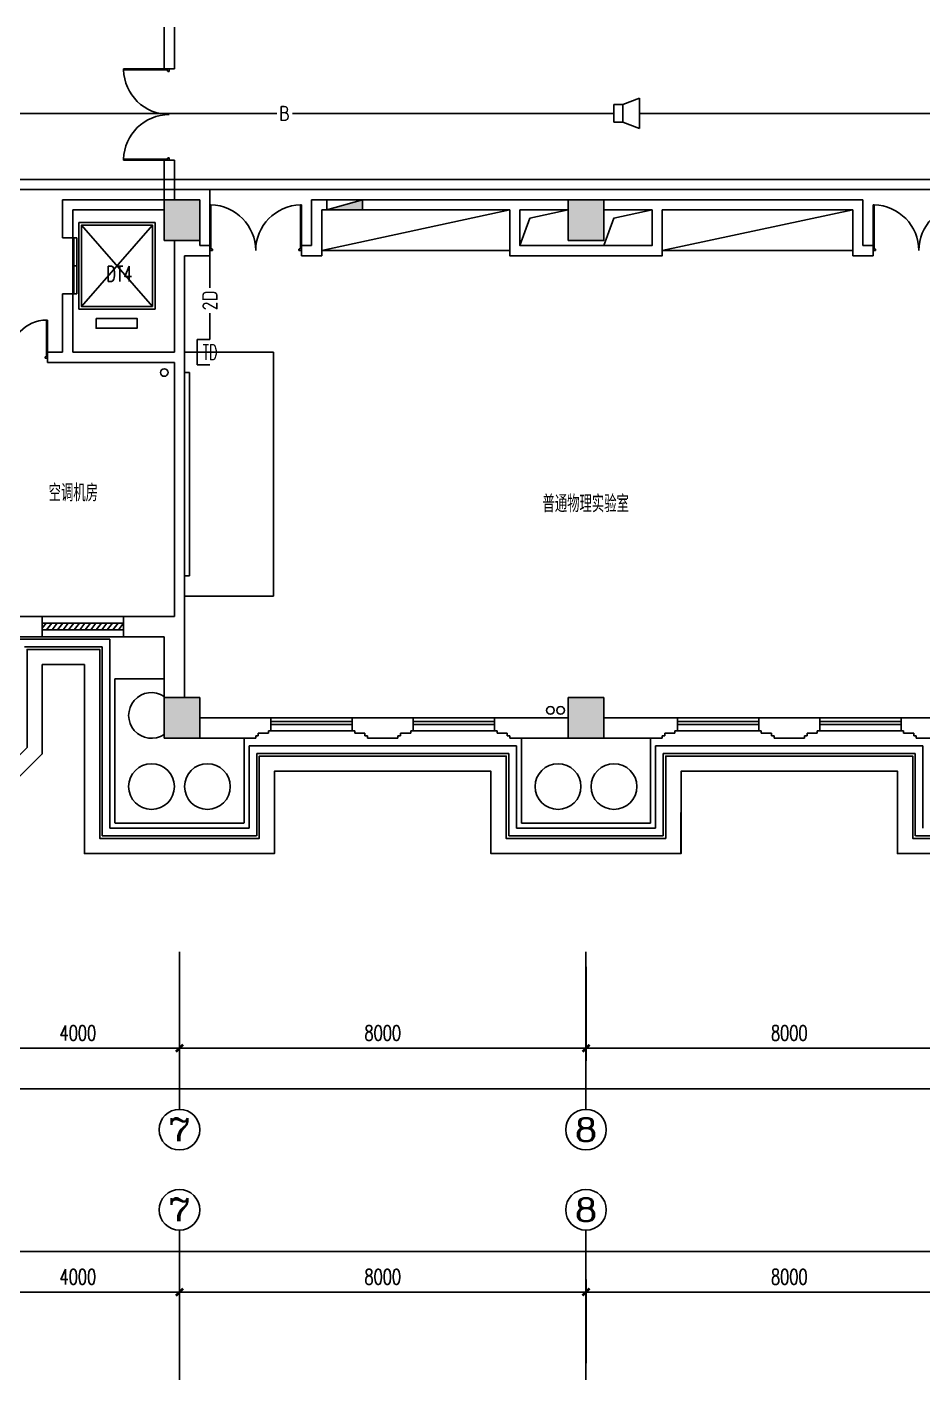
# Model space of a CAD drawing. Extents: x 190999 to 834799, y -200814 to 215286.
# Drawn here: x 217812 to 235442, y 110537 to 137167 of the extents above; entities that cross this region are included whole.
import ezdxf
from ezdxf.enums import TextEntityAlignment as Align

# ---------------------------------------------------------------- set-up
doc = ezdxf.new("R2010")
doc.units = 0
doc.header["$LTSCALE"] = 1000
doc.header["$MEASUREMENT"] = 0
for name, color, linetype in [('00-EQUIP', 3, 'Continuous'), ('00-SIG_TEXT', 7, 'Continuous'), ('00-WIRE-4', 6, 'Continuous'), ('A-墙线', 2, 'Continuous'), ('A-外包装修', 250, 'Continuous'), ('A-外窗', 145, 'Continuous'), ('A-家具', 250, 'Continuous'), ('A-门', 167, 'Continuous'), ('AXIS', 3, 'Continuous'), ('AXIS_TEXT', 7, 'Continuous'), ('COLUMN', 2, 'Continuous'), ('EQUIP_消火栓', 6, 'Continuous'), ('PUB_HATCH', 250, 'Continuous'), ('STAIR', 5, 'Continuous'), ('WALL', 4, 'Continuous'), ('WINDOW', 7, 'Continuous'), ('屋面排水', 7, 'Continuous'), ('房间名称', 7, 'Continuous'), ('桥架', 1, 'Continuous'), ('洞口线', 177, 'Continuous'), ('雨水管', 3, 'Continuous')]:
    doc.layers.add(name, color=color, linetype=linetype)
doc.styles.add('-GBCBIGGBENOR', font='GBENOR.shx', dxfattribs={"bigfont": 'GBCBIG.shx'})
doc.styles.add('_COMPLEX', font='COMPLEX.shx', dxfattribs={"width": 0.5})
doc.styles.add('_TCH_AXIS', font='COMPLEX', dxfattribs={"bigfont": 'GBCBIG'})
doc.styles.add('_TCH_DIM', font='SIMPLEX', dxfattribs={"bigfont": 'GBCBIG'})
doc.styles.add('COMPLEX', font='COMPLEX')
doc.styles.add('DIM_FONT', font='SIMPLEX', dxfattribs={"width": 0.7, "bigfont": 'GBCBIG'})
doc.styles.get("Standard").update_dxf_attribs({"font": 'simhei.ttf'})
doc.dimstyles.new('DIMN', dxfattribs={"dimtxt": 300, "dimasz": 100, "dimexe": 250, "dimexo": 300, "dimgap": 150, "dimtad": 1, "dimdec": 0, "dimzin": 0, "dimdsep": 46, "dimtxsty": 'DIM_FONT', "dimblk": 'ARCHTICK', "dimcen": 0.09, "dimclrt": 7, "dimazin": 2, "dimtfac": 1, "dimtdec": 0, "dimtix": 1, "dimtmove": 2, "dimatfit": 3, "dimfxl": 0, "dimtolj": 1, "dimtzin": 0, "dimarcsym": 0})

# ---------------------------------------------------------------- blocks, each defined once
blk = doc.blocks.new('m1800')
at = {"layer": 'A-墙线'}
for p, q in [((-900, -100), (-900, 100)), ((900, -100), (900, 100))]:
    blk.add_line(p, q, dxfattribs=at)
at = {"layer": 'A-门'}
for p, q in [((-900, 900), (-900, 0)), ((-900, 900), (-880, 900)), ((-880, 900), (-880, 50)), ((880, 900), (880, 50)), ((900, 900), (880, 900)), ((900, 900), (900, 0)), ((-900, 50), (-870, 50)), ((-900, 0), (-850, 0)), ((-870, 50), (-870, 30)), ((-870, 30), (-850, 30)), ((-850, 30), (-850, 0)), ((850, 30), (850, 0)), ((870, 30), (850, 30)), ((900, 0), (850, 0)), ((870, 50), (870, 30)), ((900, 50), (870, 50))]:
    blk.add_line(p, q, dxfattribs=at)
for centre, start, end in [((-900, 0), 0, 88.7267), ((900, 0), 91.2733, 180)]:
    blk.add_arc(centre, 900, start, end, dxfattribs=at)
blk = doc.blocks.new('$TwtSys$00000434')
for p, q in [((-0.5, 0.5), (-0.5, -0.5)), ((-0.5, -0.5), (0.5, 0.5)), ((0.5, 0.5), (-0.5, 0.5)), ((0.5, -0.5), (0.5, 0.5)), ((-0.5, -0.5), (0.5, -0.5))]:
    blk.add_line(p, q)
blk.add_solid([(0.5, -0.5), (0.5, 0.5), (-0.5, -0.5)])
blk = doc.blocks.new('$WINLIB2D$00000039')
at = {"color": 0}
for p, q in [((0.5, 0.5), (-0.5, 0.5)), ((-0.5, 0.167), (0.5, 0.167)), ((-0.384, -0.167), (-0.448, 0.167)), ((-0.316, -0.167), (-0.38, 0.167)), ((-0.248, -0.167), (-0.312, 0.167)), ((-0.18, -0.167), (-0.244, 0.167)), ((-0.112, -0.167), (-0.176, 0.167)), ((-0.044, -0.167), (-0.108, 0.167)), ((0.024, -0.167), (-0.04, 0.167)), ((0.092, -0.167), (0.028, 0.167)), ((0.16, -0.167), (0.096, 0.167)), ((0.228, -0.167), (0.164, 0.167)), ((0.296, -0.167), (0.232, 0.167)), ((0.364, -0.167), (0.3, 0.167)), ((0.432, -0.167), (0.368, 0.167)), ((0.5, -0.167), (0.436, 0.167)), ((-0.452, -0.167), (-0.5, 0.084)), ((-0.5, -0.167), (0.5, -0.167)), ((0.5, -0.5), (-0.5, -0.5))]:
    blk.add_line(p, q, dxfattribs=at)
blk = doc.blocks.new('_ArchTick')
at = {"const_width": 0.5}
blk.add_lwpolyline([(-0.7, -0.7), (0.7, 0.7)], dxfattribs=at)
blk = doc.blocks.new('*D151')
at = {"layer": 'AXIS', "color": 0, "lineweight": -2}
for p, q in [((216812, 110867), (216812, 112517)), ((220812, 110867), (220812, 112517)), ((216812, 112267), (220812, 112267))]:
    blk.add_line(p, q, dxfattribs=at)
at = {"layer": 'Defpoints', "color": 0}
for p in [(220812, 112267), (216812, 110567), (220812, 110567)]:
    blk.add_point(p, dxfattribs=at)
at = {"layer": 'AXIS', "color": 0, "lineweight": -2, "xscale": 100, "yscale": 100, "zscale": 100, "rotation": 180}
blk.add_blockref('_ArchTick', (216812, 112267), dxfattribs=at)
at = {"layer": 'AXIS', "color": 0, "lineweight": -2, "xscale": 100, "yscale": 100, "zscale": 100}
blk.add_blockref('_ArchTick', (220812, 112267), dxfattribs=at)
at = {"layer": 'AXIS', "color": 7, "insert": (218812, 112567), "char_height": 300, "attachment_point": 5, "style": 'DIM_FONT'}
blk.add_mtext('\\A1;4000', dxfattribs=at)
blk = doc.blocks.new('*D152')
at = {"layer": 'AXIS', "color": 0, "lineweight": -2}
for p, q in [((220812, 110867), (220812, 112517)), ((228812, 110867), (228812, 112517)), ((220812, 112267), (228812, 112267))]:
    blk.add_line(p, q, dxfattribs=at)
at = {"layer": 'Defpoints', "color": 0}
for p in [(228812, 112267), (220812, 110567), (228812, 110567)]:
    blk.add_point(p, dxfattribs=at)
at = {"layer": 'AXIS', "color": 0, "lineweight": -2, "xscale": 100, "yscale": 100, "zscale": 100, "rotation": 180}
blk.add_blockref('_ArchTick', (220812, 112267), dxfattribs=at)
at = {"layer": 'AXIS', "color": 0, "lineweight": -2, "xscale": 100, "yscale": 100, "zscale": 100}
blk.add_blockref('_ArchTick', (228812, 112267), dxfattribs=at)
at = {"layer": 'AXIS', "color": 7, "insert": (224812, 112567), "char_height": 300, "attachment_point": 5, "style": 'DIM_FONT'}
blk.add_mtext('\\A1;8000', dxfattribs=at)
blk = doc.blocks.new('*D153')
at = {"layer": 'AXIS', "color": 0, "lineweight": -2}
for p, q in [((228812, 110867), (228812, 112517)), ((236812, 110867), (236812, 112517)), ((228812, 112267), (236812, 112267))]:
    blk.add_line(p, q, dxfattribs=at)
at = {"layer": 'Defpoints', "color": 0}
for p in [(236812, 112267), (228812, 110567), (236812, 110567)]:
    blk.add_point(p, dxfattribs=at)
at = {"layer": 'AXIS', "color": 0, "lineweight": -2, "xscale": 100, "yscale": 100, "zscale": 100, "rotation": 180}
blk.add_blockref('_ArchTick', (228812, 112267), dxfattribs=at)
at = {"layer": 'AXIS', "color": 0, "lineweight": -2, "xscale": 100, "yscale": 100, "zscale": 100}
blk.add_blockref('_ArchTick', (236812, 112267), dxfattribs=at)
at = {"layer": 'AXIS', "color": 7, "insert": (232812, 112567), "char_height": 300, "attachment_point": 5, "style": 'DIM_FONT'}
blk.add_mtext('\\A1;8000', dxfattribs=at)
blk = doc.blocks.new('*D161')
at = {"layer": 'AXIS', "color": 0, "lineweight": -2}
for p, q in [((210512, 110867), (210512, 113317)), ((283812, 110867), (283812, 113317)), ((210512, 113067), (283812, 113067))]:
    blk.add_line(p, q, dxfattribs=at)
at = {"layer": 'Defpoints', "color": 0}
for p in [(283812, 113067), (210512, 110567), (283812, 110567)]:
    blk.add_point(p, dxfattribs=at)
at = {"layer": 'AXIS', "color": 0, "lineweight": -2, "xscale": 100, "yscale": 100, "zscale": 100, "rotation": 180}
blk.add_blockref('_ArchTick', (210512, 113067), dxfattribs=at)
at = {"layer": 'AXIS', "color": 0, "lineweight": -2, "xscale": 100, "yscale": 100, "zscale": 100}
blk.add_blockref('_ArchTick', (283812, 113067), dxfattribs=at)
at = {"layer": 'AXIS', "color": 7, "insert": (247162, 113367), "char_height": 300, "attachment_point": 5, "style": 'DIM_FONT'}
blk.add_mtext('\\A1;73300', dxfattribs=at)
blk = doc.blocks.new('*D187')
at = {"layer": 'AXIS', "color": 0, "lineweight": -2}
for p, q in [((216812, 118667), (216812, 116817)), ((220812, 118667), (220812, 116817)), ((216812, 117067), (220812, 117067))]:
    blk.add_line(p, q, dxfattribs=at)
at = {"layer": 'Defpoints', "color": 0}
for p in [(216812, 118967), (220812, 118967), (220812, 117067)]:
    blk.add_point(p, dxfattribs=at)
at = {"layer": 'AXIS', "color": 0, "lineweight": -2, "xscale": 100, "yscale": 100, "zscale": 100, "rotation": 180}
blk.add_blockref('_ArchTick', (216812, 117067), dxfattribs=at)
at = {"layer": 'AXIS', "color": 0, "lineweight": -2, "xscale": 100, "yscale": 100, "zscale": 100}
blk.add_blockref('_ArchTick', (220812, 117067), dxfattribs=at)
at = {"layer": 'AXIS', "color": 7, "insert": (218812, 117367), "char_height": 300, "attachment_point": 5, "style": 'DIM_FONT'}
blk.add_mtext('\\A1;4000', dxfattribs=at)
blk = doc.blocks.new('*D188')
at = {"layer": 'AXIS', "color": 0, "lineweight": -2}
for p, q in [((220812, 118667), (220812, 116817)), ((228812, 118667), (228812, 116817)), ((220812, 117067), (228812, 117067))]:
    blk.add_line(p, q, dxfattribs=at)
at = {"layer": 'Defpoints', "color": 0}
for p in [(220812, 118967), (228812, 118967), (228812, 117067)]:
    blk.add_point(p, dxfattribs=at)
at = {"layer": 'AXIS', "color": 0, "lineweight": -2, "xscale": 100, "yscale": 100, "zscale": 100, "rotation": 180}
blk.add_blockref('_ArchTick', (220812, 117067), dxfattribs=at)
at = {"layer": 'AXIS', "color": 0, "lineweight": -2, "xscale": 100, "yscale": 100, "zscale": 100}
blk.add_blockref('_ArchTick', (228812, 117067), dxfattribs=at)
at = {"layer": 'AXIS', "color": 7, "insert": (224812, 117367), "char_height": 300, "attachment_point": 5, "style": 'DIM_FONT'}
blk.add_mtext('\\A1;8000', dxfattribs=at)
blk = doc.blocks.new('*D189')
at = {"layer": 'AXIS', "color": 0, "lineweight": -2}
for p, q in [((228812, 118667), (228812, 116817)), ((236812, 118667), (236812, 116817)), ((228812, 117067), (236812, 117067))]:
    blk.add_line(p, q, dxfattribs=at)
at = {"layer": 'Defpoints', "color": 0}
for p in [(228812, 118967), (236812, 118967), (236812, 117067)]:
    blk.add_point(p, dxfattribs=at)
at = {"layer": 'AXIS', "color": 0, "lineweight": -2, "xscale": 100, "yscale": 100, "zscale": 100, "rotation": 180}
blk.add_blockref('_ArchTick', (228812, 117067), dxfattribs=at)
at = {"layer": 'AXIS', "color": 0, "lineweight": -2, "xscale": 100, "yscale": 100, "zscale": 100}
blk.add_blockref('_ArchTick', (236812, 117067), dxfattribs=at)
at = {"layer": 'AXIS', "color": 7, "insert": (232812, 117367), "char_height": 300, "attachment_point": 5, "style": 'DIM_FONT'}
blk.add_mtext('\\A1;8000', dxfattribs=at)
blk = doc.blocks.new('*D197')
at = {"layer": 'AXIS', "color": 0, "lineweight": -2}
for p, q in [((206112, 118667), (206112, 116017)), ((283362, 118667), (283362, 116017)), ((206112, 116267), (283362, 116267))]:
    blk.add_line(p, q, dxfattribs=at)
at = {"layer": 'Defpoints', "color": 0}
for p in [(206112, 118967), (283362, 118967), (283362, 116267)]:
    blk.add_point(p, dxfattribs=at)
at = {"layer": 'AXIS', "color": 0, "lineweight": -2, "xscale": 100, "yscale": 100, "zscale": 100, "rotation": 180}
blk.add_blockref('_ArchTick', (206112, 116267), dxfattribs=at)
at = {"layer": 'AXIS', "color": 0, "lineweight": -2, "xscale": 100, "yscale": 100, "zscale": 100}
blk.add_blockref('_ArchTick', (283362, 116267), dxfattribs=at)
at = {"layer": 'AXIS', "color": 7, "insert": (244737, 116567), "char_height": 300, "attachment_point": 5, "style": 'DIM_FONT'}
blk.add_mtext('\\A1;77250', dxfattribs=at)
blk = doc.blocks.new('_AXISO')
blk.add_circle((0, 0), 0.5)
at = {"layer": 'AXIS_TEXT', "style": 'COMPLEX', "width": 1.041667}
blk.add_attdef('A', text='', height=0.56, dxfattribs=at).set_placement((-0.25, -0.28), (0.25, -0.28), align=Align.FIT)
blk = doc.blocks.new('_LINKPT1')
at = {"color": 0}
blk.add_line((0, 0), (0, 0), dxfattribs=at)
blk = doc.blocks.new('IO37IMB6')
for p, q in [((-0.5, 0.499), (-0.5, 0.999)), ((0.5, 0.999), (0.5, 0.499)), ((0.5, 0.499), (-0.5, 0.499)), ((0, 0.5), (0, 0))]:
    blk.add_line(p, q)
at = {"xscale": 0.002, "yscale": 0.002, "zscale": 0.002}
for p in [(0, 1.384), (-0.5, 0.499), (0, 0), (0.5, 0.499)]:
    blk.add_blockref('_LINKPT1', p, dxfattribs=at)
at = {"style": '_COMPLEX', "width": 0.6, "flags": 8}
blk.add_attdef('$TEXT$', text='', height=0.6, dxfattribs=at).set_placement((0, 1), align=Align.MIDDLE_CENTER)
at = {"flags": 9}
blk.add_attdef('A', (0, 0), '', height=0.00002, dxfattribs=at)
blk = doc.blocks.new('OS28WV87')
for p, q in [((0.35, 0.35), (1, 0.6)), ((1, 0.6), (1, -0.6)), ((0, 0.35), (0, -0.35)), ((0, 0.35), (0.35, 0.35)), ((0.35, 0.35), (0.35, -0.35)), ((0.35, -0.35), (0, -0.35)), ((1, -0.6), (0.35, -0.35))]:
    blk.add_line(p, q)
at = {"xscale": 0.002, "yscale": 0.002, "zscale": 0.002}
for p in [(0, 0), (0.175, 0.35), (1, 0), (0.175, -0.35)]:
    blk.add_blockref('_LINKPT1', p, dxfattribs=at)
at = {"flags": 9}
blk.add_attdef('A', (0, 0), '', height=0.00002, dxfattribs=at)

msp = doc.modelspace()

# ---------------------------------------------------------------- hatches: boundary and pattern name
at = {"layer": 'PUB_HATCH'}
for points in [[(221211.6, 133767.4), (220511.6, 133767.4), (220511.6, 132967.4), (221211.6, 132967.4)], [(229161.6, 133767.4), (228461.6, 133767.4), (228461.6, 132967.4), (229161.6, 132967.4)], [(221211.6, 123967.4), (220511.6, 123967.4), (220511.6, 123167.4), (221211.6, 123167.4)], [(229161.6, 123967.4), (228461.6, 123967.4), (228461.6, 123167.4), (229161.6, 123167.4)]]:
    msp.add_hatch(color=256, dxfattribs=at).paths.add_polyline_path(points)

# ---------------------------------------------------------------- linework, layer by layer
at = {"layer": '00-WIRE-4'}
for p, q in [((222727.8, 135467.4), (216211.6, 135467.4)), ((229361.6, 135467.4), (223032.8, 135467.4)), ((236037.1, 135467.4), (229861.6, 135467.4)), ((221411.1, 132037.5), (221411.1, 133967.4)), ((221411.1, 131017.4), (221411.1, 131536.9))]:
    msp.add_line(p, q, dxfattribs=at)
at = {"layer": 'A-墙线'}
for p, q in [((220511.6, 136345.5), (220511.6, 137167.4)), ((220711.6, 136345.5), (220711.6, 137167.4)), ((220511.6, 133767.4), (220511.6, 134545.5)), ((220711.6, 133767.4), (220711.6, 134545.5)), ((218511.6, 133017.4), (218511.6, 133767.4)), ((218511.6, 133767.4), (220511.6, 133767.4)), ((228461.6, 133767.4), (223411.6, 133767.4)), ((223411.6, 132867.4), (223411.6, 133767.4)), ((229161.6, 133767.4), (234261.6, 133767.4)), ((234261.6, 132867.4), (234261.6, 133767.4)), ((218711.6, 133567.4), (220511.6, 133567.4)), ((218711.6, 133017.4), (218711.6, 133567.4)), ((227311.6, 133567.4), (223611.6, 133567.4)), ((223611.6, 132667.4), (223611.6, 133567.4)), ((228461.6, 133567.4), (227511.6, 133567.4)), ((229161.6, 133567.4), (230111.6, 133567.4)), ((230311.6, 133567.4), (234061.6, 133567.4)), ((234061.6, 132667.4), (234061.6, 133567.4)), ((218711.6, 133017.4), (218511.6, 133017.4)), ((220711.6, 132967.4), (220711.6, 130767.4)), ((221211.6, 132967.4), (221211.6, 132867.4)), ((220911.6, 132667.4), (220911.6, 123967.4)), ((221411.6, 132667.4), (220911.6, 132667.4)), ((221211.6, 132867.4), (221411.6, 132867.4)), ((223211.6, 132867.4), (223411.6, 132867.4)), ((223211.6, 132667.4), (223611.6, 132667.4)), ((230311.6, 132667.4), (227311.6, 132667.4)), ((230111.6, 132867.4), (227511.6, 132867.4)), ((234461.6, 132667.4), (234061.6, 132667.4)), ((234461.6, 132867.4), (234261.6, 132867.4)), ((218711.6, 131917.4), (218511.6, 131917.4)), ((218511.6, 130767.4), (218511.6, 131917.4)), ((218711.6, 130767.4), (218711.6, 131917.4)), ((218211.6, 130767.4), (218511.6, 130767.4)), ((218211.6, 130567.4), (218211.6, 130767.4)), ((218711.6, 130767.4), (220711.6, 130767.4)), ((218211.6, 130567.4), (220711.6, 130567.4)), ((220711.6, 130567.4), (220711.6, 125567.4)), ((220511.6, 125167.4), (220511.6, 123967.4)), ((221211.6, 123567.4), (222611.6, 123567.4)), ((222611.6, 123317.4), (222611.6, 123567.4)), ((224211.6, 123567.4), (225411.6, 123567.4)), ((224211.6, 123317.4), (224211.6, 123567.4)), ((225411.6, 123317.4), (225411.6, 123567.4)), ((227011.6, 123567.4), (228461.6, 123567.4)), ((227011.6, 123317.4), (227011.6, 123567.4)), ((230611.6, 123567.4), (229161.6, 123567.4)), ((230611.6, 123317.4), (230611.6, 123567.4)), ((233411.6, 123567.4), (232211.6, 123567.4)), ((232211.6, 123317.4), (232211.6, 123567.4)), ((233411.6, 123317.4), (233411.6, 123567.4)), ((236461.6, 123567.4), (235011.6, 123567.4)), ((235011.6, 123317.4), (235011.6, 123567.4)), ((222561.6, 123317.4), (222611.6, 123317.4)), ((222561.6, 123267.4), (222561.6, 123317.4)), ((224261.6, 123317.4), (224211.6, 123317.4)), ((224261.6, 123267.4), (224261.6, 123317.4)), ((225361.6, 123317.4), (225411.6, 123317.4)), ((225361.6, 123267.4), (225361.6, 123317.4)), ((227061.6, 123317.4), (227011.6, 123317.4)), ((227061.6, 123267.4), (227061.6, 123317.4)), ((230561.6, 123317.4), (230611.6, 123317.4)), ((230561.6, 123267.4), (230561.6, 123317.4)), ((232261.6, 123317.4), (232211.6, 123317.4)), ((232261.6, 123267.4), (232261.6, 123317.4)), ((233361.6, 123317.4), (233411.6, 123317.4)), ((233361.6, 123267.4), (233361.6, 123317.4)), ((235061.6, 123317.4), (235011.6, 123317.4)), ((235061.6, 123267.4), (235061.6, 123317.4)), ((221211.6, 123167.4), (222311.6, 123167.4)), ((222311.6, 123167.4), (222311.6, 123217.4)), ((222311.6, 123217.4), (222361.6, 123217.4)), ((222361.6, 123217.4), (222361.6, 123267.4)), ((222361.6, 123267.4), (222561.6, 123267.4)), ((224461.6, 123267.4), (224261.6, 123267.4)), ((224461.6, 123217.4), (224461.6, 123267.4)), ((224511.6, 123217.4), (224461.6, 123217.4)), ((224511.6, 123167.4), (224511.6, 123217.4)), ((224511.6, 123167.4), (225111.6, 123167.4)), ((225111.6, 123167.4), (225111.6, 123217.4)), ((225111.6, 123217.4), (225161.6, 123217.4)), ((225161.6, 123217.4), (225161.6, 123267.4)), ((225161.6, 123267.4), (225361.6, 123267.4)), ((227261.6, 123267.4), (227061.6, 123267.4)), ((227261.6, 123217.4), (227261.6, 123267.4)), ((227311.6, 123217.4), (227261.6, 123217.4)), ((227311.6, 123167.4), (227311.6, 123217.4)), ((227311.6, 123167.4), (228461.6, 123167.4)), ((230311.6, 123167.4), (229161.6, 123167.4)), ((230311.6, 123167.4), (230311.6, 123217.4)), ((230311.6, 123217.4), (230361.6, 123217.4)), ((230361.6, 123217.4), (230361.6, 123267.4)), ((230361.6, 123267.4), (230561.6, 123267.4)), ((232461.6, 123267.4), (232261.6, 123267.4)), ((232461.6, 123217.4), (232461.6, 123267.4)), ((232511.6, 123217.4), (232461.6, 123217.4)), ((232511.6, 123167.4), (232511.6, 123217.4)), ((233111.6, 123167.4), (232511.6, 123167.4)), ((233111.6, 123167.4), (233111.6, 123217.4)), ((233111.6, 123217.4), (233161.6, 123217.4)), ((233161.6, 123217.4), (233161.6, 123267.4)), ((233161.6, 123267.4), (233361.6, 123267.4)), ((235261.6, 123267.4), (235061.6, 123267.4)), ((235261.6, 123217.4), (235261.6, 123267.4)), ((235311.6, 123217.4), (235261.6, 123217.4)), ((235311.6, 123167.4), (235311.6, 123217.4)), ((236461.6, 123167.4), (235311.6, 123167.4))]:
    msp.add_line(p, q, dxfattribs=at)
for points in [[(227311.6, 133567.4), (227311.6, 132667.4), (230311.6, 132667.4), (230311.6, 133567.4)], [(227511.6, 133567.4), (227511.6, 132867.4), (230111.6, 132867.4), (230111.6, 133567.4)]]:
    msp.add_lwpolyline(points, dxfattribs=at)
at = {"layer": 'A-外包装修'}
for p, q in [((217612.8, 125117.4), (219441.6, 125117.4)), ((217762.8, 124967.4), (219291.6, 124967.4)), ((217812.8, 124917.4), (219241.6, 124917.4)), ((219241.6, 124917.4), (219241.6, 121197.4)), ((219291.6, 121247.4), (219291.6, 124967.4)), ((219441.6, 121397.4), (219441.6, 125117.4)), ((219541.6, 121497.4), (219541.6, 124337.4)), ((219541.6, 124337.4), (220511.6, 124337.4)), ((222081.6, 121497.4), (222081.6, 123167.4)), ((227541.6, 121497.4), (227541.6, 123167.4)), ((230081.6, 121497.4), (230081.6, 123167.4)), ((222181.6, 123017.4), (227441.6, 123017.4)), ((222181.6, 121397.4), (222181.6, 123017.4)), ((222331.6, 122867.4), (227291.6, 122867.4)), ((222331.6, 121247.4), (222331.6, 122867.4)), ((222381.6, 122817.4), (227241.6, 122817.4)), ((222381.6, 122817.4), (222381.6, 121197.4)), ((227241.6, 122817.4), (227241.6, 121197.4)), ((227291.6, 121247.4), (227291.6, 122867.4)), ((227441.6, 121397.4), (227441.6, 123017.4)), ((230181.6, 123017.4), (235441.6, 123017.4)), ((230181.6, 121397.4), (230181.6, 123017.4)), ((230331.6, 122867.4), (235291.6, 122867.4)), ((230331.6, 121247.4), (230331.6, 122867.4)), ((230381.6, 122817.4), (235241.6, 122817.4)), ((230381.6, 122817.4), (230381.6, 121197.4)), ((235241.6, 122817.4), (235241.6, 121197.4)), ((235291.6, 121247.4), (235291.6, 122867.4)), ((235441.6, 121397.4), (235441.6, 123017.4)), ((222080.2, 121497.4), (219543, 121497.4)), ((230080.2, 121497.4), (227543, 121497.4)), ((222380.2, 121197.4), (219243, 121197.4)), ((222330.2, 121247.4), (219293, 121247.4)), ((222180.2, 121397.4), (219443, 121397.4)), ((230380.2, 121197.4), (227243, 121197.4)), ((230330.2, 121247.4), (227293, 121247.4)), ((230180.2, 121397.4), (227443, 121397.4)), ((238380.2, 121197.4), (235243, 121197.4)), ((238330.2, 121247.4), (235293, 121247.4))]:
    msp.add_line(p, q, dxfattribs=at)
for centre in [(220261.6, 122217.4), (221361.6, 122217.4), (228261.6, 122217.4), (229361.6, 122217.4)]:
    msp.add_circle(centre, 450, dxfattribs=at)
msp.add_arc((220261.6, 123617.4), 450, 56.25101, 303.74899, dxfattribs=at)
at = {"layer": 'A-外窗'}
for p, q in [((222611.6, 123567.4), (224211.6, 123567.4)), ((227011.6, 123567.4), (225411.6, 123567.4)), ((230611.6, 123567.4), (232211.6, 123567.4)), ((235011.6, 123567.4), (233411.6, 123567.4)), ((222611.6, 123497.4), (224211.6, 123497.4)), ((222611.6, 123437.4), (224211.6, 123437.4)), ((222611.6, 123317.4), (224211.6, 123317.4)), ((227011.6, 123497.4), (225411.6, 123497.4)), ((227011.6, 123437.4), (225411.6, 123437.4)), ((227011.6, 123317.4), (225411.6, 123317.4)), ((230611.6, 123497.4), (232211.6, 123497.4)), ((230611.6, 123437.4), (232211.6, 123437.4)), ((230611.6, 123317.4), (232211.6, 123317.4)), ((235011.6, 123497.4), (233411.6, 123497.4)), ((235011.6, 123437.4), (233411.6, 123437.4)), ((235011.6, 123317.4), (233411.6, 123317.4))]:
    msp.add_line(p, q, dxfattribs=at)
at = {"layer": 'A-家具'}
for p, q in [((227311.6, 133567.4), (223611.6, 132767.4)), ((234061.6, 133567.4), (230311.6, 132767.4)), ((227311.6, 132767.4), (223611.6, 132767.4)), ((230311.6, 132767.4), (234061.6, 132767.4)), ((220911.6, 130767.4), (222661.6, 130767.4)), ((222661.6, 130767.4), (222661.6, 125967.4)), ((220911.6, 130367.4), (221011.6, 130367.4)), ((221011.6, 130367.4), (221011.6, 126367.4)), ((220911.6, 126367.4), (221011.6, 126367.4)), ((220911.6, 125967.4), (222661.6, 125967.4))]:
    msp.add_line(p, q, dxfattribs=at)
at = {"layer": 'A-门'}
msp.add_line((218711.6, 131917.4), (218711.6, 133017.4), dxfattribs=at)
for points in [[(218734.1, 132467.4), (218734.1, 133017.4), (218789.3, 133017.4), (218789.3, 132467.4)], [(218734.1, 132467.4), (218734.1, 131917.4), (218789.3, 131917.4), (218789.3, 132467.4)]]:
    msp.add_lwpolyline(points, close=True, dxfattribs=at)
at = {"layer": 'AXIS'}
for p, q in [((220811.6, 118967.4), (220811.6, 115863.7)), ((228811.6, 118967.4), (228811.6, 115863.7)), ((220811.6, 110537.4), (220811.6, 113486.5)), ((228811.6, 110537.4), (228811.6, 113486.5))]:
    msp.add_line(p, q, dxfattribs=at)
at = {"layer": 'COLUMN'}
for p, q in [((221211.6, 133767.4), (220511.6, 133767.4)), ((220511.6, 133767.4), (220511.6, 132967.4)), ((221211.6, 132967.4), (221211.6, 133767.4)), ((229161.6, 133767.4), (228461.6, 133767.4)), ((228461.6, 133767.4), (228461.6, 132967.4)), ((229161.6, 132967.4), (229161.6, 133767.4)), ((220511.6, 132967.4), (221211.6, 132967.4)), ((228461.6, 132967.4), (229161.6, 132967.4)), ((221211.6, 123967.4), (220511.6, 123967.4)), ((220511.6, 123967.4), (220511.6, 123167.4)), ((221211.6, 123167.4), (221211.6, 123967.4)), ((229161.6, 123967.4), (228461.6, 123967.4)), ((228461.6, 123967.4), (228461.6, 123167.4)), ((229161.6, 123167.4), (229161.6, 123967.4)), ((220511.6, 123167.4), (221211.6, 123167.4)), ((228461.6, 123167.4), (229161.6, 123167.4))]:
    msp.add_line(p, q, dxfattribs=at)
at = {"layer": 'STAIR'}
for p, q in [((220282.7, 131667.4), (218882.7, 133267.4)), ((218882.7, 131667.4), (220282.7, 133267.4))]:
    msp.add_line(p, q, dxfattribs=at)
for points in [[(220332.7, 131617.4), (218832.7, 131617.4), (218832.7, 133317.4), (220332.7, 133317.4)], [(220282.7, 131667.4), (218882.7, 131667.4), (218882.7, 133267.4), (220282.7, 133267.4)], [(219169.4, 131432.5), (219978.8, 131432.5), (219978.8, 131239.3), (219169.4, 131239.3)]]:
    msp.add_lwpolyline(points, close=True, dxfattribs=at)
at = {"layer": 'WALL'}
for p, q in [((217111.8, 125567.4), (218111.6, 125567.4)), ((218111.6, 125567.4), (218111.6, 125167.4)), ((219711.6, 125567.4), (220711.6, 125567.4)), ((219711.6, 125567.4), (219711.6, 125167.4)), ((217511.8, 125167.4), (218111.6, 125167.4)), ((219711.6, 125167.4), (220511.6, 125167.4))]:
    msp.add_line(p, q, dxfattribs=at)
at = {"layer": '屋面排水'}
for points in [[(238380.2, 121197.4), (235241.6, 121197.4), (235243, 122817.4), (230381.6, 122817.4), (230380.2, 121197.4), (227240.2, 121197.4), (227241.6, 122817.4), (222381.6, 122817.4), (222380.2, 121197.4), (219241.6, 121197.4), (219241.6, 124917.4), (217812.8, 124917.4), (217812.8, 122983.3), (214296.9, 119467.4)], [(238381.6, 121197.4), (235241.6, 121197.4), (235243, 122817.4), (230381.6, 122817.4), (230381.6, 121197.4), (227241.6, 121197.4), (227241.6, 122817.4), (222381.6, 122817.4), (222381.6, 121197.4), (219241.6, 121197.4), (219241.6, 124917.4), (217812.8, 124917.4), (217812.8, 122983.3), (214296.9, 119467.4)], [(214421.2, 119167.4), (218112.8, 122859), (218112.8, 124617.4), (218941.6, 124617.4), (218941.6, 120897.4), (222680, 120897.4), (222681.4, 122517.4), (226941.4, 122517.4), (226940, 120897.4), (230680, 120897.4), (230681.4, 122517.4), (234942.8, 122517.4), (234941.4, 120897.4), (238680, 120897.4)], [(214421.2, 119167.4), (218112.8, 122859), (218112.8, 124617.4), (218941.6, 124617.4), (218941.6, 120897.4), (222681.4, 120897.4), (222681.4, 122517.4), (226941.4, 122517.4), (226941.4, 120897.4), (230681.4, 120897.4), (230681.4, 122517.4), (234942.8, 122517.4), (234941.4, 120897.4), (238681.4, 120897.4)]]:
    msp.add_lwpolyline(points, dxfattribs=at)
at = {"layer": '桥架'}
for p, q in [((211111.6, 134167.4), (283811.6, 134167.4)), ((216211.6, 133967.4), (283811.6, 133967.4))]:
    msp.add_line(p, q, dxfattribs=at)
at = {"layer": '洞口线'}
for points in [[(228461.6, 133567.4), (227707.5, 133403.2), (227511.6, 132867.4)], [(230111.6, 133567.4), (229357.5, 133403.2), (229161.6, 132867.4)]]:
    msp.add_lwpolyline(points, dxfattribs=at)
at = {"layer": '雨水管'}
for centre in [(220511.6, 130367.4), (228111.6, 123717.4), (228311.6, 123717.4)]:
    msp.add_circle(centre, 75, dxfattribs=at)

# ---------------------------------------------------------------- block references
at = {"layer": '00-EQUIP', "xscale": -500, "yscale": 500, "zscale": 500, "rotation": 180}
msp.add_blockref('OS28WV87', (229361.6, 135467.4), dxfattribs=at)
at = {"layer": '00-EQUIP'}
ref = msp.add_blockref('IO37IMB6', (220911.6, 130767.4), dxfattribs=dict(at, xscale=500, yscale=500, zscale=500, rotation=270))
ref.add_attrib('$TEXT$', 'TD', dxfattribs={"layer": '0', "height": 300, "style": '_COMPLEX', "width": 0.6, "flags": 8}).set_placement((221411.6, 130767.4), align=Align.MIDDLE_CENTER)
at = {"layer": 'A-门', "xscale": -1, "rotation": 90}
msp.add_blockref('m1800', (220611.6, 135445.5), dxfattribs=at)
at = {"layer": 'A-门'}
msp.add_blockref('m1800', (222311.6, 132767.4), dxfattribs=at)
at = {"layer": 'A-门', "xscale": -1}
msp.add_blockref('m1800', (235361.6, 132767.4), dxfattribs=at)
at = {"layer": 'A-门', "xscale": 0.8333333332557231, "yscale": 0.8333333332557231, "zscale": 0.8333333333333334}
msp.add_blockref('m1800', (217461.6, 130650.7), dxfattribs=at)
at = {"layer": 'AXIS'}
ref = msp.add_blockref('_AXISO', (220811.6, 115463.7), dxfattribs=dict(at, xscale=800, yscale=800, zscale=800))
ref.add_attrib('A', '7', dxfattribs={"layer": 'AXIS_TEXT', "height": 452.5, "style": '_TCH_AXIS', "width": 1.5}).set_placement((220585.4, 115237.4), (221037.9, 115237.4), align=Align.FIT)
ref = msp.add_blockref('_AXISO', (228811.6, 115463.7), dxfattribs=dict(at, xscale=800, yscale=800, zscale=800))
ref.add_attrib('A', '8', dxfattribs={"layer": 'AXIS_TEXT', "height": 452.5, "style": '_TCH_AXIS', "width": 1.5}).set_placement((228585.4, 115237.4), (229037.9, 115237.4), align=Align.FIT)
ref = msp.add_blockref('_AXISO', (220811.6, 113886.5), dxfattribs=dict(at, xscale=800, yscale=800, zscale=800))
ref.add_attrib('A', '7', dxfattribs={"layer": 'AXIS_TEXT', "height": 452.5, "style": '_TCH_AXIS', "width": 1.5}).set_placement((220585.4, 113660.2), (221037.9, 113660.2), align=Align.FIT)
ref = msp.add_blockref('_AXISO', (228811.6, 113886.5), dxfattribs=dict(at, xscale=800, yscale=800, zscale=800))
ref.add_attrib('A', '8', dxfattribs={"layer": 'AXIS_TEXT', "height": 452.5, "style": '_TCH_AXIS', "width": 1.5}).set_placement((228585.4, 113660.2), (229037.9, 113660.2), align=Align.FIT)
at = {"layer": 'EQUIP_消火栓', "xscale": 700, "yscale": 200, "zscale": 700}
msp.add_blockref('$TwtSys$00000434', (224061.6, 133667.4), dxfattribs=at)
at = {"layer": 'WINDOW', "xscale": 1600, "yscale": -400, "zscale": 1600}
msp.add_blockref('$WINLIB2D$00000039', (218911.6, 125367.4), dxfattribs=at)

# ---------------------------------------------------------------- texts
at = {"layer": '00-SIG_TEXT', "style": '-GBCBIGGBENOR'}
msp.add_text('B', height=300, dxfattribs=at).set_placement((222880.3, 135467.4), align=Align.MIDDLE_CENTER)
msp.add_text('2D', height=300, rotation=90, dxfattribs=at).set_placement((221411.1, 131787.2), align=Align.MIDDLE_CENTER)
at = {"layer": '房间名称', "style": '_TCH_DIM', "width": 0.705882}
msp.add_text('DT4', height=297.5, dxfattribs=at).set_placement((219374, 132161.1))
at = {"layer": '房间名称', "style": '_TCH_DIM'}
for s, p in [('空调机房', (218237, 127830.4)), ('普通物理实验室', (227955.5, 127615))]:
    msp.add_text(s, height=337.59, dxfattribs=at).set_placement(p)

# ---------------------------------------------------------------- dimensions: what is measured, and where the dimension line sits
at = {"layer": 'AXIS'}
for p1, p2, distance, picture, middle in [((206111.8, 118967.4), (283361.6, 118967.4), -2700, '*D197', (244736.7, 116567.4)), ((216811.6, 118967.4), (220811.6, 118967.4), -1900, '*D187', (218811.6, 117367.4)), ((220811.6, 118967.4), (228811.6, 118967.4), -1900, '*D188', (224811.6, 117367.4)), ((228811.6, 118967.4), (236811.6, 118967.4), -1900, '*D189', (232811.6, 117367.4)), ((210511.6, 110567.4), (283811.6, 110567.4), 2500, '*D161', (247161.6, 113367.4)), ((216811.6, 110567.4), (220811.6, 110567.4), 1700, '*D151', (218811.6, 112567.4)), ((220811.6, 110567.4), (228811.6, 110567.4), 1700, '*D152', (224811.6, 112567.4)), ((228811.6, 110567.4), (236811.6, 110567.4), 1700, '*D153', (232811.6, 112567.4))]:
    dim = msp.add_aligned_dim(p1=p1, p2=p2, distance=distance, dimstyle='DIMN', dxfattribs=at)
    dim.commit()
    dim.dimension.update_dxf_attribs({"geometry": picture, "text_midpoint": middle})

doc.saveas('drawing.dxf')
